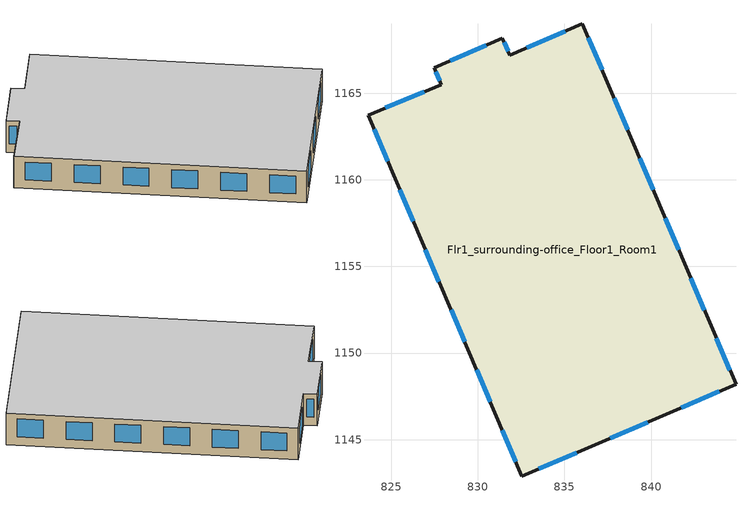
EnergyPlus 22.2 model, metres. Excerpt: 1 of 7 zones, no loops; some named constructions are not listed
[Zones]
Flr1_surrounding-office_Floor1_Room1
 floor adiabatic (Generic Interior Floor): 836.04,1169 844.91,1148.2 832.55,1142.89 823.66,1163.73 827.9,1165.5 827.48,1166.47 831.42,1168.16 831.85,1167.18 z52.53
 wall outside (Typical Insulated Steel Framed Exterior Wall-R19): 832.55,1142.89 844.91,1148.2 836.04,1169 831.85,1167.18 831.42,1168.16 827.48,1166.47 827.9,1165.5 823.66,1163.73 832.55,1142.89 z52.53:55.53
 window (U 0.36 SHGC 0.38 Simple Glazing Window): 833.52,1143.31 835.7,1144.24 / 837.64,1145.08 839.82,1146.01 / 841.76,1146.85 843.94,1147.78 / 844.56,1149.01 843.78,1150.85 / 843.08,1152.48 842.3,1154.32 / 841.6,1155.95 840.82,1157.79 / 840.13,1159.42 839.34,1161.25 / 838.65,1162.88 837.87,1164.72 / 837.17,1166.35 836.39,1168.19 / 835.05,1168.57 832.83,1167.61 / 831.75,1167.41 831.52,1167.93 / 830.5,1167.77 828.4,1166.87 / 827.58,1166.24 827.8,1165.73 / 826.9,1165.08 824.66,1164.15 / 824.01,1162.91 824.79,1161.07 / 825.49,1159.44 826.28,1157.6 / 826.97,1155.97 827.76,1154.13 / 828.45,1152.49 829.24,1150.65 / 829.94,1149.02 830.72,1147.18 / 831.42,1145.55 832.2,1143.71 z53.33:55.03
 ceiling adiabatic (Generic Interior Ceiling): 827.48,1166.47 827.9,1165.5 823.66,1163.73 832.55,1142.89 844.91,1148.2 836.04,1169 831.85,1167.18 831.42,1168.16 z55.53
[AIRFLOWNETWORK:MULTIZONE:COMPONENT:DETAILEDOPENING] Air Mass Flow Coefficient When Opening is Closed=0.00014; Air Mass Flow Exponent When Opening is Closed=0.65; Type of Rectangular Large Vertical Opening LVO=NonPivoted; Extra Crack Length or Height of Pivoting Axis=0; Number of Sets of Opening Factor Data=2; Opening Factor 1=0; Discharge Coefficient for Opening Factor 1=0.65; Width Factor for Opening Factor 1=0; Height Factor for Opening Factor 1=0; Start Height Factor for Opening Factor 1=0; Opening Factor 2=1; Discharge Coefficient for Opening Factor 2=0.65; Width Factor for Opening Factor 2=1e-08; Height Factor for Opening Factor 2=1; Start Height Factor for Opening Factor 2=0; Opening Factor 3=0; Discharge Coefficient for Opening Factor 3=0; Width Factor for Opening Factor 3=0; Height Factor for Opening Factor 3=0; Start Height Factor for Opening Factor 3=0; Opening Factor 4=0; Discharge Coefficient for Opening Factor 4=0; Width Factor for Opening Factor 4=0; Height Factor for Opening Factor 4=0; Start Height Factor for Opening Factor 4=0
Flr1_surrounding-office_Floor1_Room1..Face1_Glz0; Flr1_surrounding-office_Floor1_Room1..Face1_Glz1; Flr1_surrounding-office_Floor1_Room1..Face1_Glz2; Flr1_surrounding-office_Floor1_Room1..Face2_Glz0; Flr1_surrounding-office_Floor1_Room1..Face2_Glz1; Flr1_surrounding-office_Floor1_Room1..Face2_Glz2; Flr1_surrounding-office_Floor1_Room1..Face2_Glz3; Flr1_surrounding-office_Floor1_Room1..Face2_Glz4; Flr1_surrounding-office_Floor1_Room1..Face2_Glz5; Flr1_surrounding-office_Floor1_Room1..Face3_Glz0; Flr1_surrounding-office_Floor1_Room1..Face4_Glz0; Flr1_surrounding-office_Floor1_Room1..Face5_Glz0; Flr1_surrounding-office_Floor1_Room1..Face6_Glz0; Flr1_surrounding-office_Floor1_Room1..Face7_Glz0; Flr1_surrounding-office_Floor1_Room1..Face8_Glz0; Flr1_surrounding-office_Floor1_Room1..Face8_Glz1; Flr1_surrounding-office_Floor1_Room1..Face8_Glz2; Flr1_surrounding-office_Floor1_Room1..Face8_Glz3; Flr1_surrounding-office_Floor1_Room1..Face8_Glz4; Flr1_surrounding-office_Floor1_Room1..Face8_Glz5
[AIRFLOWNETWORK:MULTIZONE:EXTERNALNODE] External Node Height=6.5; Symmetric Wind Pressure Coefficient Curve=No; Wind Angle Type=Absolute
Name | Wind Pressure Coefficient Curve
Flr1_surrounding-office_Floor1_Room1..Face1_Glz0 | Flr1_surrounding-office_Floor1_Room1..Face1_Glz0
Flr1_surrounding-office_Floor1_Room1..Face1_Glz1 | Flr1_surrounding-office_Floor1_Room1..Face1_Glz1
Flr1_surrounding-office_Floor1_Room1..Face1_Glz2 | Flr1_surrounding-office_Floor1_Room1..Face1_Glz2
Flr1_surrounding-office_Floor1_Room1..Face2_Glz0 | Flr1_surrounding-office_Floor1_Room1..Face2_Glz0
Flr1_surrounding-office_Floor1_Room1..Face2_Glz1 | Flr1_surrounding-office_Floor1_Room1..Face2_Glz1
Flr1_surrounding-office_Floor1_Room1..Face2_Glz2 | Flr1_surrounding-office_Floor1_Room1..Face2_Glz2
Flr1_surrounding-office_Floor1_Room1..Face2_Glz3 | Flr1_surrounding-office_Floor1_Room1..Face2_Glz3
Flr1_surrounding-office_Floor1_Room1..Face2_Glz4 | Flr1_surrounding-office_Floor1_Room1..Face2_Glz4
Flr1_surrounding-office_Floor1_Room1..Face2_Glz5 | Flr1_surrounding-office_Floor1_Room1..Face2_Glz5
Flr1_surrounding-office_Floor1_Room1..Face3_Glz0 | Flr1_surrounding-office_Floor1_Room1..Face3_Glz0
Flr1_surrounding-office_Floor1_Room1..Face4_Glz0 | Flr1_surrounding-office_Floor1_Room1..Face4_Glz0
Flr1_surrounding-office_Floor1_Room1..Face5_Glz0 | Flr1_surrounding-office_Floor1_Room1..Face5_Glz0
Flr1_surrounding-office_Floor1_Room1..Face6_Glz0 | Flr1_surrounding-office_Floor1_Room1..Face6_Glz0
Flr1_surrounding-office_Floor1_Room1..Face7_Glz0 | Flr1_surrounding-office_Floor1_Room1..Face7_Glz0
Flr1_surrounding-office_Floor1_Room1..Face8_Glz0 | Flr1_surrounding-office_Floor1_Room1..Face8_Glz0
Flr1_surrounding-office_Floor1_Room1..Face8_Glz1 | Flr1_surrounding-office_Floor1_Room1..Face8_Glz1
Flr1_surrounding-office_Floor1_Room1..Face8_Glz2 | Flr1_surrounding-office_Floor1_Room1..Face8_Glz2
Flr1_surrounding-office_Floor1_Room1..Face8_Glz3 | Flr1_surrounding-office_Floor1_Room1..Face8_Glz3
Flr1_surrounding-office_Floor1_Room1..Face8_Glz4 | Flr1_surrounding-office_Floor1_Room1..Face8_Glz4
Flr1_surrounding-office_Floor1_Room1..Face8_Glz5 | Flr1_surrounding-office_Floor1_Room1..Face8_Glz5
Flr1_surrounding-office_Floor1_Room1..Face1 | Flr1_surrounding-office_Floor1_Room1..Face1
Flr1_surrounding-office_Floor1_Room1..Face2 | Flr1_surrounding-office_Floor1_Room1..Face2
Flr1_surrounding-office_Floor1_Room1..Face3 | Flr1_surrounding-office_Floor1_Room1..Face3
Flr1_surrounding-office_Floor1_Room1..Face4 | Flr1_surrounding-office_Floor1_Room1..Face4
Flr1_surrounding-office_Floor1_Room1..Face5 | Flr1_surrounding-office_Floor1_Room1..Face5
Flr1_surrounding-office_Floor1_Room1..Face6 | Flr1_surrounding-office_Floor1_Room1..Face6
Flr1_surrounding-office_Floor1_Room1..Face7 | Flr1_surrounding-office_Floor1_Room1..Face7
Flr1_surrounding-office_Floor1_Room1..Face8 | Flr1_surrounding-office_Floor1_Room1..Face8
[AIRFLOWNETWORK:MULTIZONE:WINDPRESSURECOEFFICIENTVALUES] AirflowNetworkMultiZoneWindPressureCoefficientArray=Cp Data; Wind Pressure Coefficient Value 1=-2.20022; Wind Pressure Coefficient Value 2=-2.02276; Wind Pressure Coefficient Value 3=-1.70797; Wind Pressure Coefficient Value 4=-1.85356; Wind Pressure Coefficient Value 5=-2.16489; Wind Pressure Coefficient Value 6=-2.46747; Wind Pressure Coefficient Value 7=-2.20705; Wind Pressure Coefficient Value 8=-2.18215
Flr1_surrounding-office_Floor1_Room1..Face1_Glz0; Flr1_surrounding-office_Floor1_Room1..Face1_Glz1; Flr1_surrounding-office_Floor1_Room1..Face1_Glz2; Flr1_surrounding-office_Floor1_Room1..Face2_Glz0; Flr1_surrounding-office_Floor1_Room1..Face2_Glz1; Flr1_surrounding-office_Floor1_Room1..Face2_Glz2; Flr1_surrounding-office_Floor1_Room1..Face2_Glz3; Flr1_surrounding-office_Floor1_Room1..Face2_Glz4; Flr1_surrounding-office_Floor1_Room1..Face2_Glz5; Flr1_surrounding-office_Floor1_Room1..Face3_Glz0; Flr1_surrounding-office_Floor1_Room1..Face4_Glz0; Flr1_surrounding-office_Floor1_Room1..Face5_Glz0; Flr1_surrounding-office_Floor1_Room1..Face6_Glz0; Flr1_surrounding-office_Floor1_Room1..Face7_Glz0; Flr1_surrounding-office_Floor1_Room1..Face8_Glz0; Flr1_surrounding-office_Floor1_Room1..Face8_Glz1; Flr1_surrounding-office_Floor1_Room1..Face8_Glz2; Flr1_surrounding-office_Floor1_Room1..Face8_Glz3; Flr1_surrounding-office_Floor1_Room1..Face8_Glz4; Flr1_surrounding-office_Floor1_Room1..Face8_Glz5; Flr1_surrounding-office_Floor1_Room1..Face1; Flr1_surrounding-office_Floor1_Room1..Face2; Flr1_surrounding-office_Floor1_Room1..Face3; Flr1_surrounding-office_Floor1_Room1..Face4; Flr1_surrounding-office_Floor1_Room1..Face5; Flr1_surrounding-office_Floor1_Room1..Face6; Flr1_surrounding-office_Floor1_Room1..Face7; Flr1_surrounding-office_Floor1_Room1..Face8
